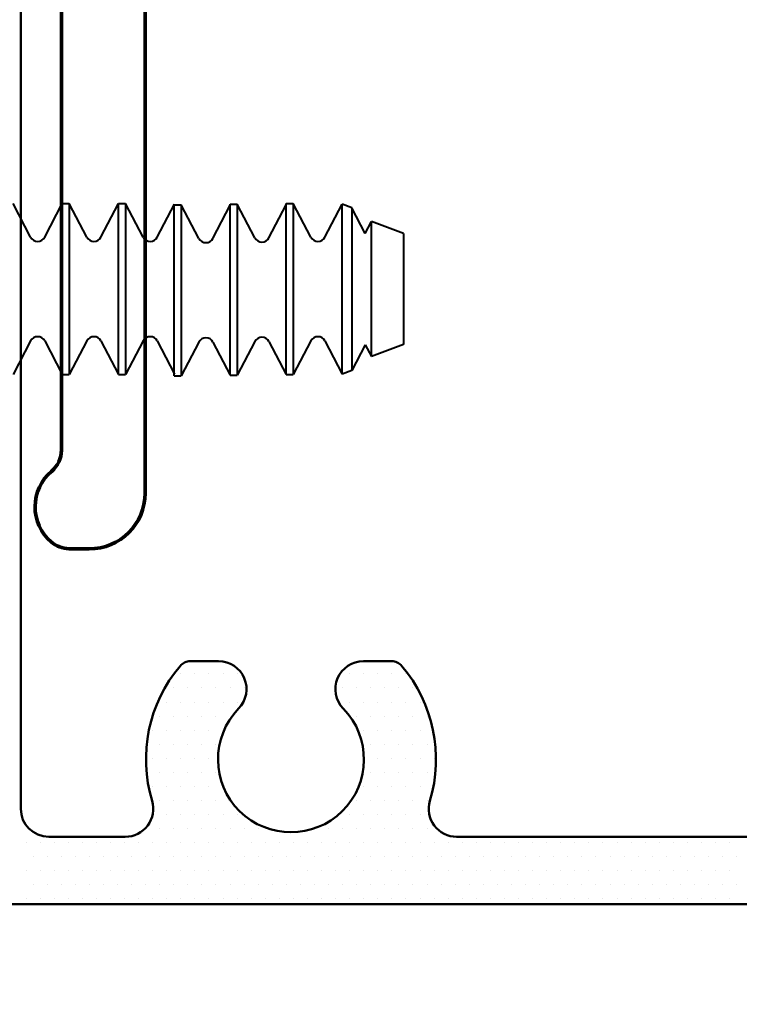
# Model space of a CAD drawing. Header units: inches. Extents: x 3.8 to 36.3, y 0.9 to 43.6.
# Drawn here: x 8.398 to 9.196, y 12.353 to 13.456 of the extents above; entities that cross this region are included whole.
import ezdxf

# ---------------------------------------------------------------- set-up
doc = ezdxf.new("R2010")
doc.units = ezdxf.units.IN
doc.header["$MEASUREMENT"] = 0
for name, color, linetype in [('R-ANNO-DIMS', 3, 'Continuous'), ('R-SWTS-DET1', 1, 'Continuous'), ('R-SWTS-PAT1', 5, 'Continuous')]:
    doc.layers.add(name, color=color, linetype=linetype)
doc.styles.add('SWTSTEXT', font='romans.shx')
doc.dimstyles.new('SWTSARCH', dxfattribs={"dimtxt": 0.25, "dimasz": 0.25, "dimexe": 0.179688, "dimexo": 0.0625, "dimgap": 0.125, "dimtad": 1, "dimtih": 1, "dimtoh": 1, "dimdec": 4, "dimzin": 4, "dimdsep": 46, "dimlunit": 4, "dimtxsty": 'SWTSTEXT', "dimcen": 0.1875, "dimdle": 0.179688, "dimclrd": 256, "dimclre": 256, "dimclrt": 256, "dimadec": 0, "dimazin": 1, "dimtfac": 1, "dimtdec": 4, "dimtofl": 0, "dimtmove": 0, "dimatfit": 3, "dimfxl": 0, "dimfrac": 2, "dimtolj": 1, "dimtzin": 4, "dimlwd": -1, "dimlwe": -1, "dimarcsym": 0})

# ---------------------------------------------------------------- blocks, each defined once
blk = doc.blocks.new('*D11')
at = {"layer": 'Defpoints', "color": 0}
for p in [(6.0737, 12.4937), (10.5663, 12.489), (10.5663, 10.9638)]:
    blk.add_point(p, dxfattribs=at)
at = {"layer": 'R-ANNO-DIMS'}
for p, q in [((6.0737, 12.4312), (6.0737, 10.7841)), ((10.5663, 12.4265), (10.5663, 10.7841)), ((6.3237, 10.9638), (10.3163, 10.9638))]:
    blk.add_line(p, q, dxfattribs=at)
for points in [[(6.3237, 11.0054), (6.3237, 10.9221), (6.0737, 10.9638)], [(10.3163, 11.0054), (10.3163, 10.9221), (10.5663, 10.9638)]]:
    blk.add_solid(points, dxfattribs=at)
at = {"layer": 'R-ANNO-DIMS', "insert": (8.32, 11.2792), "char_height": 0.25, "attachment_point": 5, "style": 'SWTSTEXT'}
blk.add_mtext('\\A1;4 1/2"', dxfattribs=at)

msp = doc.modelspace()

# ---------------------------------------------------------------- linework, layer by layer
at = {"layer": 'R-SWTS-DET1', "lineweight": 30}
for p, q in [((8.39879, 12.57995), (8.39879, 14.36791)), ((8.61841, 12.74395), (8.58707, 12.74395)), ((8.8105, 12.74395), (8.77916, 12.74395)), ((8.51483, 12.54895), (8.42979, 12.54895)), ((9.51483, 12.54895), (8.88274, 12.54895)), ((8.33877, 12.47398), (10.55127, 12.47398))]:
    msp.add_line(p, q, dxfattribs=at)
at = {"layer": 'R-SWTS-DET1', "lineweight": 50}
for p, q in [((8.44382, 12.97853), (8.44382, 14.08224)), ((8.53682, 13.81608), (8.53682, 12.93071)), ((8.43247, 12.87652), (8.43247, 12.87652)), ((8.47482, 12.86871), (8.45239, 12.86897))]:
    msp.add_line(p, q, dxfattribs=at)
at = {"layer": 'R-SWTS-DET1'}
for p, q in [((8.4097, 13.21498), (8.39017, 13.25237)), ((8.42533, 13.21498), (8.44486, 13.25237)), ((8.44486, 13.25237), (8.45267, 13.25237)), ((8.44486, 13.06237), (8.44486, 13.25237)), ((8.4722, 13.21498), (8.45267, 13.25237)), ((8.45267, 13.25237), (8.45267, 13.06237)), ((8.48783, 13.21498), (8.50736, 13.25237)), ((8.50736, 13.25237), (8.51517, 13.25237)), ((8.50736, 13.06237), (8.50736, 13.25237)), ((8.51517, 13.25237), (8.51517, 13.06237)), ((8.5347, 13.21498), (8.51517, 13.25237)), ((8.69354, 13.25237), (8.70136, 13.25237)), ((8.69354, 13.06237), (8.69354, 13.25237)), ((8.72089, 13.21498), (8.70136, 13.25237)), ((8.70136, 13.25237), (8.70136, 13.06237)), ((8.55033, 13.21498), (8.56952, 13.25172)), ((8.56922, 13.25107), (8.57704, 13.25107)), ((8.56922, 13.06107), (8.56922, 13.25107)), ((8.59657, 13.21368), (8.57704, 13.25107)), ((8.57704, 13.25107), (8.57704, 13.06107)), ((8.61219, 13.21368), (8.63138, 13.25042)), ((8.63138, 13.25172), (8.6392, 13.25172)), ((8.63138, 13.06172), (8.63138, 13.25172)), ((8.65873, 13.21433), (8.6392, 13.25172)), ((8.6392, 13.25172), (8.6392, 13.06172)), ((8.67435, 13.21433), (8.69354, 13.25107)), ((8.73651, 13.21498), (8.7557, 13.25172)), ((8.76624, 13.24781), (8.7557, 13.25172)), ((8.7557, 13.06302), (8.7557, 13.25172)), ((8.7812, 13.21917), (8.76624, 13.24781)), ((8.76624, 13.24781), (8.76624, 13.06693)), ((8.7812, 13.21917), (8.78806, 13.2323)), ((8.78806, 13.08245), (8.78806, 13.2323)), ((8.82377, 13.21904), (8.78806, 13.2323)), ((8.82377, 13.21904), (8.82377, 13.0957)), ((8.4097, 13.09977), (8.39017, 13.06237)), ((8.42533, 13.09977), (8.44486, 13.06237)), ((8.4722, 13.09977), (8.45267, 13.06237)), ((8.48783, 13.09977), (8.50736, 13.06237)), ((8.5347, 13.09977), (8.51517, 13.06237)), ((8.55033, 13.09977), (8.56952, 13.06302)), ((8.59657, 13.09846), (8.57704, 13.06107)), ((8.61219, 13.09846), (8.63138, 13.06172)), ((8.65873, 13.09911), (8.6392, 13.06172)), ((8.67435, 13.09911), (8.69354, 13.06237)), ((8.72089, 13.09977), (8.70136, 13.06237)), ((8.73651, 13.09977), (8.7557, 13.06302)), ((8.7812, 13.09558), (8.76624, 13.06693)), ((8.7812, 13.09558), (8.78806, 13.08245)), ((8.82377, 13.0957), (8.78806, 13.08245)), ((8.76624, 13.06693), (8.7557, 13.06302)), ((8.44486, 13.06237), (8.45267, 13.06237)), ((8.50736, 13.06237), (8.51517, 13.06237)), ((8.56922, 13.06107), (8.57704, 13.06107)), ((8.63138, 13.06172), (8.6392, 13.06172)), ((8.69354, 13.06237), (8.70136, 13.06237))]:
    msp.add_line(p, q, dxfattribs=at)
for centre, start, end in [((8.41752, 13.21906), 207.58, 332.42), ((8.48002, 13.21906), 207.58, 332.42), ((8.54252, 13.21906), 207.58, 332.42), ((8.60438, 13.21776), 207.58, 332.42), ((8.66654, 13.21841), 207.58, 332.42), ((8.7287, 13.21906), 207.58, 332.42), ((8.41752, 13.09568), 27.58, 152.42), ((8.48002, 13.09568), 27.58, 152.42), ((8.54252, 13.09568), 27.58, 152.42), ((8.60438, 13.09438), 27.58, 152.42), ((8.66654, 13.09503), 27.58, 152.42), ((8.7287, 13.09568), 27.58, 152.42)]:
    msp.add_arc(centre, 0.00881, start, end, dxfattribs=at)
at = {"layer": 'R-SWTS-DET1', "lineweight": 50}
for centre, radius, start, end in [((8.41282, 12.97853), 0.031, 310.28067, 360), ((8.46621, 12.91553), 0.05158, 130.28067, 229.14679), ((8.47482, 12.93071), 0.062, 270, 0), ((8.45275, 12.89997), 0.031, 229.14679, 269.34577)]:
    msp.add_arc(centre, radius, start, end, dxfattribs=at)
at = {"layer": 'R-SWTS-DET1', "lineweight": 30}
for centre, radius, start, end in [((8.69879, 12.63495), 0.161, 139.92157, 196.64604), ((8.58707, 12.72895), 0.015, 90, 139.92157), ((8.61841, 12.71295), 0.031, 315.85883, 90), ((8.77916, 12.71295), 0.031, 90, 224.14117), ((8.8105, 12.72895), 0.015, 40.07843, 90), ((8.69879, 12.63495), 0.161, 343.35396, 40.07843), ((8.69879, 12.63495), 0.081, 135.85883, 44.14117), ((8.42979, 12.57995), 0.031, 180, 270), ((8.51483, 12.57995), 0.031, 270, 16.64604), ((8.88274, 12.57995), 0.031, 163.35396, 270)]:
    msp.add_arc(centre, radius, start, end, dxfattribs=at)
at = {"layer": 'R-SWTS-PAT1'}
for p, q in [((8.57646, 12.72987), (8.57646, 12.72987)), ((8.59209, 12.72987), (8.59209, 12.72987)), ((8.60771, 12.72987), (8.60771, 12.72987)), ((8.62334, 12.72987), (8.62334, 12.72987)), ((8.63896, 12.72987), (8.63896, 12.72987)), ((8.76396, 12.72987), (8.76396, 12.72987)), ((8.77959, 12.72987), (8.77959, 12.72987)), ((8.79521, 12.72987), (8.79521, 12.72987)), ((8.81084, 12.72987), (8.81084, 12.72987)), ((8.82646, 12.72987), (8.82646, 12.72987)), ((8.56865, 12.71425), (8.56865, 12.71425)), ((8.58427, 12.71425), (8.58427, 12.71425)), ((8.5999, 12.71425), (8.5999, 12.71425)), ((8.61552, 12.71425), (8.61552, 12.71425)), ((8.63115, 12.71425), (8.63115, 12.71425)), ((8.64677, 12.71425), (8.64677, 12.71425)), ((8.75615, 12.71425), (8.75615, 12.71425)), ((8.77177, 12.71425), (8.77177, 12.71425)), ((8.7874, 12.71425), (8.7874, 12.71425)), ((8.80302, 12.71425), (8.80302, 12.71425)), ((8.81865, 12.71425), (8.81865, 12.71425)), ((8.83427, 12.71425), (8.83427, 12.71425)), ((8.56084, 12.69862), (8.56084, 12.69862)), ((8.57646, 12.69862), (8.57646, 12.69862)), ((8.59209, 12.69862), (8.59209, 12.69862)), ((8.60771, 12.69862), (8.60771, 12.69862)), ((8.62334, 12.69862), (8.62334, 12.69862)), ((8.63896, 12.69862), (8.63896, 12.69862)), ((8.76396, 12.69862), (8.76396, 12.69862)), ((8.77959, 12.69862), (8.77959, 12.69862)), ((8.79521, 12.69862), (8.79521, 12.69862)), ((8.81084, 12.69862), (8.81084, 12.69862)), ((8.82646, 12.69862), (8.82646, 12.69862)), ((8.84209, 12.69862), (8.84209, 12.69862)), ((8.55302, 12.683), (8.55302, 12.683)), ((8.56865, 12.683), (8.56865, 12.683)), ((8.58427, 12.683), (8.58427, 12.683)), ((8.5999, 12.683), (8.5999, 12.683)), ((8.61552, 12.683), (8.61552, 12.683)), ((8.63115, 12.683), (8.63115, 12.683)), ((8.77177, 12.683), (8.77177, 12.683)), ((8.7874, 12.683), (8.7874, 12.683)), ((8.80302, 12.683), (8.80302, 12.683)), ((8.81865, 12.683), (8.81865, 12.683)), ((8.83427, 12.683), (8.83427, 12.683)), ((8.8499, 12.683), (8.8499, 12.683)), ((8.54521, 12.66737), (8.54521, 12.66737)), ((8.56084, 12.66737), (8.56084, 12.66737)), ((8.57646, 12.66737), (8.57646, 12.66737)), ((8.59209, 12.66737), (8.59209, 12.66737)), ((8.60771, 12.66737), (8.60771, 12.66737)), ((8.62334, 12.66737), (8.62334, 12.66737)), ((8.77959, 12.66737), (8.77959, 12.66737)), ((8.79521, 12.66737), (8.79521, 12.66737)), ((8.81084, 12.66737), (8.81084, 12.66737)), ((8.82646, 12.66737), (8.82646, 12.66737)), ((8.84209, 12.66737), (8.84209, 12.66737)), ((8.55302, 12.65175), (8.55302, 12.65175)), ((8.56865, 12.65175), (8.56865, 12.65175)), ((8.58427, 12.65175), (8.58427, 12.65175)), ((8.5999, 12.65175), (8.5999, 12.65175)), ((8.61552, 12.65175), (8.61552, 12.65175)), ((8.7874, 12.65175), (8.7874, 12.65175)), ((8.80302, 12.65175), (8.80302, 12.65175)), ((8.81865, 12.65175), (8.81865, 12.65175)), ((8.83427, 12.65175), (8.83427, 12.65175)), ((8.8499, 12.65175), (8.8499, 12.65175)), ((8.54521, 12.63612), (8.54521, 12.63612)), ((8.56084, 12.63612), (8.56084, 12.63612)), ((8.57646, 12.63612), (8.57646, 12.63612)), ((8.59209, 12.63612), (8.59209, 12.63612)), ((8.60771, 12.63612), (8.60771, 12.63612)), ((8.79521, 12.63612), (8.79521, 12.63612)), ((8.81084, 12.63612), (8.81084, 12.63612)), ((8.82646, 12.63612), (8.82646, 12.63612)), ((8.84209, 12.63612), (8.84209, 12.63612)), ((8.85771, 12.63612), (8.85771, 12.63612)), ((8.55302, 12.6205), (8.55302, 12.6205)), ((8.56865, 12.6205), (8.56865, 12.6205)), ((8.58427, 12.6205), (8.58427, 12.6205)), ((8.5999, 12.6205), (8.5999, 12.6205)), ((8.61552, 12.6205), (8.61552, 12.6205)), ((8.7874, 12.6205), (8.7874, 12.6205)), ((8.80302, 12.6205), (8.80302, 12.6205)), ((8.81865, 12.6205), (8.81865, 12.6205)), ((8.83427, 12.6205), (8.83427, 12.6205)), ((8.8499, 12.6205), (8.8499, 12.6205)), ((8.54521, 12.60487), (8.54521, 12.60487)), ((8.56084, 12.60487), (8.56084, 12.60487)), ((8.57646, 12.60487), (8.57646, 12.60487)), ((8.59209, 12.60487), (8.59209, 12.60487)), ((8.60771, 12.60487), (8.60771, 12.60487)), ((8.62334, 12.60487), (8.62334, 12.60487)), ((8.77959, 12.60487), (8.77959, 12.60487)), ((8.79521, 12.60487), (8.79521, 12.60487)), ((8.81084, 12.60487), (8.81084, 12.60487)), ((8.82646, 12.60487), (8.82646, 12.60487)), ((8.84209, 12.60487), (8.84209, 12.60487)), ((8.55302, 12.58925), (8.55302, 12.58925)), ((8.56865, 12.58925), (8.56865, 12.58925)), ((8.58427, 12.58925), (8.58427, 12.58925)), ((8.5999, 12.58925), (8.5999, 12.58925)), ((8.61552, 12.58925), (8.61552, 12.58925)), ((8.63115, 12.58925), (8.63115, 12.58925)), ((8.77177, 12.58925), (8.77177, 12.58925)), ((8.7874, 12.58925), (8.7874, 12.58925)), ((8.80302, 12.58925), (8.80302, 12.58925)), ((8.81865, 12.58925), (8.81865, 12.58925)), ((8.83427, 12.58925), (8.83427, 12.58925)), ((8.8499, 12.58925), (8.8499, 12.58925)), ((8.54521, 12.57362), (8.54521, 12.57362)), ((8.56084, 12.57362), (8.56084, 12.57362)), ((8.57646, 12.57362), (8.57646, 12.57362)), ((8.59209, 12.57362), (8.59209, 12.57362)), ((8.60771, 12.57362), (8.60771, 12.57362)), ((8.62334, 12.57362), (8.62334, 12.57362)), ((8.63896, 12.57362), (8.63896, 12.57362)), ((8.76396, 12.57362), (8.76396, 12.57362)), ((8.77959, 12.57362), (8.77959, 12.57362)), ((8.79521, 12.57362), (8.79521, 12.57362)), ((8.81084, 12.57362), (8.81084, 12.57362)), ((8.82646, 12.57362), (8.82646, 12.57362)), ((8.84209, 12.57362), (8.84209, 12.57362)), ((8.5374, 12.558), (8.5374, 12.558)), ((8.55302, 12.558), (8.55302, 12.558)), ((8.56865, 12.558), (8.56865, 12.558)), ((8.58427, 12.558), (8.58427, 12.558)), ((8.5999, 12.558), (8.5999, 12.558)), ((8.61552, 12.558), (8.61552, 12.558)), ((8.63115, 12.558), (8.63115, 12.558)), ((8.64677, 12.558), (8.64677, 12.558)), ((8.6624, 12.558), (8.6624, 12.558)), ((8.7249, 12.558), (8.7249, 12.558)), ((8.74052, 12.558), (8.74052, 12.558)), ((8.75615, 12.558), (8.75615, 12.558)), ((8.77177, 12.558), (8.77177, 12.558)), ((8.7874, 12.558), (8.7874, 12.558)), ((8.80302, 12.558), (8.80302, 12.558)), ((8.81865, 12.558), (8.81865, 12.558)), ((8.83427, 12.558), (8.83427, 12.558)), ((8.8499, 12.558), (8.8499, 12.558)), ((8.40459, 12.54237), (8.40459, 12.54237)), ((8.42021, 12.54237), (8.42021, 12.54237)), ((8.43584, 12.54237), (8.43584, 12.54237)), ((8.45146, 12.54237), (8.45146, 12.54237)), ((8.46709, 12.54237), (8.46709, 12.54237)), ((8.48271, 12.54237), (8.48271, 12.54237)), ((8.49834, 12.54237), (8.49834, 12.54237)), ((8.51396, 12.54237), (8.51396, 12.54237)), ((8.52959, 12.54237), (8.52959, 12.54237)), ((8.54521, 12.54237), (8.54521, 12.54237)), ((8.56084, 12.54237), (8.56084, 12.54237)), ((8.57646, 12.54237), (8.57646, 12.54237)), ((8.59209, 12.54237), (8.59209, 12.54237)), ((8.60771, 12.54237), (8.60771, 12.54237)), ((8.62334, 12.54237), (8.62334, 12.54237)), ((8.63896, 12.54237), (8.63896, 12.54237)), ((8.65459, 12.54237), (8.65459, 12.54237)), ((8.67021, 12.54237), (8.67021, 12.54237)), ((8.68584, 12.54237), (8.68584, 12.54237)), ((8.70146, 12.54237), (8.70146, 12.54237)), ((8.71709, 12.54237), (8.71709, 12.54237)), ((8.73271, 12.54237), (8.73271, 12.54237)), ((8.74834, 12.54237), (8.74834, 12.54237)), ((8.76396, 12.54237), (8.76396, 12.54237)), ((8.77959, 12.54237), (8.77959, 12.54237)), ((8.79521, 12.54237), (8.79521, 12.54237)), ((8.81084, 12.54237), (8.81084, 12.54237)), ((8.82646, 12.54237), (8.82646, 12.54237)), ((8.84209, 12.54237), (8.84209, 12.54237)), ((8.85771, 12.54237), (8.85771, 12.54237)), ((8.87334, 12.54237), (8.87334, 12.54237)), ((8.88896, 12.54237), (8.88896, 12.54237)), ((8.90459, 12.54237), (8.90459, 12.54237)), ((8.92021, 12.54237), (8.92021, 12.54237)), ((8.93584, 12.54237), (8.93584, 12.54237)), ((8.95146, 12.54237), (8.95146, 12.54237)), ((8.96709, 12.54237), (8.96709, 12.54237)), ((8.98271, 12.54237), (8.98271, 12.54237)), ((8.99834, 12.54237), (8.99834, 12.54237)), ((9.01396, 12.54237), (9.01396, 12.54237)), ((9.02959, 12.54237), (9.02959, 12.54237)), ((9.04521, 12.54237), (9.04521, 12.54237)), ((9.06084, 12.54237), (9.06084, 12.54237)), ((9.07646, 12.54237), (9.07646, 12.54237)), ((9.09209, 12.54237), (9.09209, 12.54237)), ((9.10771, 12.54237), (9.10771, 12.54237)), ((9.12334, 12.54237), (9.12334, 12.54237)), ((9.13896, 12.54237), (9.13896, 12.54237)), ((9.15459, 12.54237), (9.15459, 12.54237)), ((9.17021, 12.54237), (9.17021, 12.54237)), ((9.18584, 12.54237), (9.18584, 12.54237)), ((8.4124, 12.52675), (8.4124, 12.52675)), ((8.42802, 12.52675), (8.42802, 12.52675)), ((8.44365, 12.52675), (8.44365, 12.52675)), ((8.45927, 12.52675), (8.45927, 12.52675)), ((8.4749, 12.52675), (8.4749, 12.52675)), ((8.49052, 12.52675), (8.49052, 12.52675)), ((8.50615, 12.52675), (8.50615, 12.52675)), ((8.52177, 12.52675), (8.52177, 12.52675)), ((8.5374, 12.52675), (8.5374, 12.52675)), ((8.55302, 12.52675), (8.55302, 12.52675)), ((8.56865, 12.52675), (8.56865, 12.52675)), ((8.58427, 12.52675), (8.58427, 12.52675)), ((8.5999, 12.52675), (8.5999, 12.52675)), ((8.61552, 12.52675), (8.61552, 12.52675)), ((8.63115, 12.52675), (8.63115, 12.52675)), ((8.64677, 12.52675), (8.64677, 12.52675)), ((8.6624, 12.52675), (8.6624, 12.52675)), ((8.67802, 12.52675), (8.67802, 12.52675)), ((8.69365, 12.52675), (8.69365, 12.52675)), ((8.70927, 12.52675), (8.70927, 12.52675)), ((8.7249, 12.52675), (8.7249, 12.52675)), ((8.74052, 12.52675), (8.74052, 12.52675)), ((8.75615, 12.52675), (8.75615, 12.52675)), ((8.77177, 12.52675), (8.77177, 12.52675)), ((8.7874, 12.52675), (8.7874, 12.52675)), ((8.80302, 12.52675), (8.80302, 12.52675)), ((8.81865, 12.52675), (8.81865, 12.52675)), ((8.83427, 12.52675), (8.83427, 12.52675)), ((8.8499, 12.52675), (8.8499, 12.52675)), ((8.86552, 12.52675), (8.86552, 12.52675)), ((8.88115, 12.52675), (8.88115, 12.52675)), ((8.89677, 12.52675), (8.89677, 12.52675)), ((8.9124, 12.52675), (8.9124, 12.52675)), ((8.92802, 12.52675), (8.92802, 12.52675)), ((8.94365, 12.52675), (8.94365, 12.52675)), ((8.95927, 12.52675), (8.95927, 12.52675)), ((8.9749, 12.52675), (8.9749, 12.52675)), ((8.99052, 12.52675), (8.99052, 12.52675)), ((9.00615, 12.52675), (9.00615, 12.52675)), ((9.02177, 12.52675), (9.02177, 12.52675)), ((9.0374, 12.52675), (9.0374, 12.52675)), ((9.05302, 12.52675), (9.05302, 12.52675)), ((9.06865, 12.52675), (9.06865, 12.52675)), ((9.08427, 12.52675), (9.08427, 12.52675)), ((9.0999, 12.52675), (9.0999, 12.52675)), ((9.11552, 12.52675), (9.11552, 12.52675)), ((9.13115, 12.52675), (9.13115, 12.52675)), ((9.14677, 12.52675), (9.14677, 12.52675)), ((9.1624, 12.52675), (9.1624, 12.52675)), ((9.17802, 12.52675), (9.17802, 12.52675)), ((9.19365, 12.52675), (9.19365, 12.52675)), ((8.40459, 12.51112), (8.40459, 12.51112)), ((8.42021, 12.51112), (8.42021, 12.51112)), ((8.43584, 12.51112), (8.43584, 12.51112)), ((8.45146, 12.51112), (8.45146, 12.51112)), ((8.46709, 12.51112), (8.46709, 12.51112)), ((8.48271, 12.51112), (8.48271, 12.51112)), ((8.49834, 12.51112), (8.49834, 12.51112)), ((8.51396, 12.51112), (8.51396, 12.51112)), ((8.52959, 12.51112), (8.52959, 12.51112)), ((8.54521, 12.51112), (8.54521, 12.51112)), ((8.56084, 12.51112), (8.56084, 12.51112)), ((8.57646, 12.51112), (8.57646, 12.51112)), ((8.59209, 12.51112), (8.59209, 12.51112)), ((8.60771, 12.51112), (8.60771, 12.51112)), ((8.62334, 12.51112), (8.62334, 12.51112)), ((8.63896, 12.51112), (8.63896, 12.51112)), ((8.65459, 12.51112), (8.65459, 12.51112)), ((8.67021, 12.51112), (8.67021, 12.51112)), ((8.68584, 12.51112), (8.68584, 12.51112)), ((8.70146, 12.51112), (8.70146, 12.51112)), ((8.71709, 12.51112), (8.71709, 12.51112)), ((8.73271, 12.51112), (8.73271, 12.51112)), ((8.74834, 12.51112), (8.74834, 12.51112)), ((8.76396, 12.51112), (8.76396, 12.51112)), ((8.77959, 12.51112), (8.77959, 12.51112)), ((8.79521, 12.51112), (8.79521, 12.51112)), ((8.81084, 12.51112), (8.81084, 12.51112)), ((8.82646, 12.51112), (8.82646, 12.51112)), ((8.84209, 12.51112), (8.84209, 12.51112)), ((8.85771, 12.51112), (8.85771, 12.51112)), ((8.87334, 12.51112), (8.87334, 12.51112)), ((8.88896, 12.51112), (8.88896, 12.51112)), ((8.90459, 12.51112), (8.90459, 12.51112)), ((8.92021, 12.51112), (8.92021, 12.51112)), ((8.93584, 12.51112), (8.93584, 12.51112)), ((8.95146, 12.51112), (8.95146, 12.51112)), ((8.96709, 12.51112), (8.96709, 12.51112)), ((8.98271, 12.51112), (8.98271, 12.51112)), ((8.99834, 12.51112), (8.99834, 12.51112)), ((9.01396, 12.51112), (9.01396, 12.51112)), ((9.02959, 12.51112), (9.02959, 12.51112)), ((9.04521, 12.51112), (9.04521, 12.51112)), ((9.06084, 12.51112), (9.06084, 12.51112)), ((9.07646, 12.51112), (9.07646, 12.51112)), ((9.09209, 12.51112), (9.09209, 12.51112)), ((9.10771, 12.51112), (9.10771, 12.51112)), ((9.12334, 12.51112), (9.12334, 12.51112)), ((9.13896, 12.51112), (9.13896, 12.51112)), ((9.15459, 12.51112), (9.15459, 12.51112)), ((9.17021, 12.51112), (9.17021, 12.51112)), ((9.18584, 12.51112), (9.18584, 12.51112)), ((8.4124, 12.4955), (8.4124, 12.4955)), ((8.42802, 12.4955), (8.42802, 12.4955)), ((8.44365, 12.4955), (8.44365, 12.4955)), ((8.45927, 12.4955), (8.45927, 12.4955)), ((8.4749, 12.4955), (8.4749, 12.4955)), ((8.49052, 12.4955), (8.49052, 12.4955)), ((8.50615, 12.4955), (8.50615, 12.4955)), ((8.52177, 12.4955), (8.52177, 12.4955)), ((8.5374, 12.4955), (8.5374, 12.4955)), ((8.55302, 12.4955), (8.55302, 12.4955)), ((8.56865, 12.4955), (8.56865, 12.4955)), ((8.58427, 12.4955), (8.58427, 12.4955)), ((8.5999, 12.4955), (8.5999, 12.4955)), ((8.61552, 12.4955), (8.61552, 12.4955)), ((8.63115, 12.4955), (8.63115, 12.4955)), ((8.64677, 12.4955), (8.64677, 12.4955)), ((8.6624, 12.4955), (8.6624, 12.4955)), ((8.67802, 12.4955), (8.67802, 12.4955)), ((8.69365, 12.4955), (8.69365, 12.4955)), ((8.70927, 12.4955), (8.70927, 12.4955)), ((8.7249, 12.4955), (8.7249, 12.4955)), ((8.74052, 12.4955), (8.74052, 12.4955)), ((8.75615, 12.4955), (8.75615, 12.4955)), ((8.77177, 12.4955), (8.77177, 12.4955)), ((8.7874, 12.4955), (8.7874, 12.4955)), ((8.80302, 12.4955), (8.80302, 12.4955)), ((8.81865, 12.4955), (8.81865, 12.4955)), ((8.83427, 12.4955), (8.83427, 12.4955)), ((8.8499, 12.4955), (8.8499, 12.4955)), ((8.86552, 12.4955), (8.86552, 12.4955)), ((8.88115, 12.4955), (8.88115, 12.4955)), ((8.89677, 12.4955), (8.89677, 12.4955)), ((8.9124, 12.4955), (8.9124, 12.4955)), ((8.92802, 12.4955), (8.92802, 12.4955)), ((8.94365, 12.4955), (8.94365, 12.4955)), ((8.95927, 12.4955), (8.95927, 12.4955)), ((8.9749, 12.4955), (8.9749, 12.4955)), ((8.99052, 12.4955), (8.99052, 12.4955)), ((9.00615, 12.4955), (9.00615, 12.4955)), ((9.02177, 12.4955), (9.02177, 12.4955)), ((9.0374, 12.4955), (9.0374, 12.4955)), ((9.05302, 12.4955), (9.05302, 12.4955)), ((9.06865, 12.4955), (9.06865, 12.4955)), ((9.08427, 12.4955), (9.08427, 12.4955)), ((9.0999, 12.4955), (9.0999, 12.4955)), ((9.11552, 12.4955), (9.11552, 12.4955)), ((9.13115, 12.4955), (9.13115, 12.4955)), ((9.14677, 12.4955), (9.14677, 12.4955)), ((9.1624, 12.4955), (9.1624, 12.4955)), ((9.17802, 12.4955), (9.17802, 12.4955)), ((9.19365, 12.4955), (9.19365, 12.4955)), ((8.40459, 12.47987), (8.40459, 12.47987)), ((8.42021, 12.47987), (8.42021, 12.47987)), ((8.43584, 12.47987), (8.43584, 12.47987)), ((8.45146, 12.47987), (8.45146, 12.47987)), ((8.46709, 12.47987), (8.46709, 12.47987)), ((8.48271, 12.47987), (8.48271, 12.47987)), ((8.49834, 12.47987), (8.49834, 12.47987)), ((8.51396, 12.47987), (8.51396, 12.47987)), ((8.52959, 12.47987), (8.52959, 12.47987)), ((8.54521, 12.47987), (8.54521, 12.47987)), ((8.56084, 12.47987), (8.56084, 12.47987)), ((8.57646, 12.47987), (8.57646, 12.47987)), ((8.59209, 12.47987), (8.59209, 12.47987)), ((8.60771, 12.47987), (8.60771, 12.47987)), ((8.62334, 12.47987), (8.62334, 12.47987)), ((8.63896, 12.47987), (8.63896, 12.47987)), ((8.65459, 12.47987), (8.65459, 12.47987)), ((8.67021, 12.47987), (8.67021, 12.47987)), ((8.68584, 12.47987), (8.68584, 12.47987)), ((8.70146, 12.47987), (8.70146, 12.47987)), ((8.71709, 12.47987), (8.71709, 12.47987)), ((8.73271, 12.47987), (8.73271, 12.47987)), ((8.74834, 12.47987), (8.74834, 12.47987)), ((8.76396, 12.47987), (8.76396, 12.47987)), ((8.77959, 12.47987), (8.77959, 12.47987)), ((8.79521, 12.47987), (8.79521, 12.47987)), ((8.81084, 12.47987), (8.81084, 12.47987)), ((8.82646, 12.47987), (8.82646, 12.47987)), ((8.84209, 12.47987), (8.84209, 12.47987)), ((8.85771, 12.47987), (8.85771, 12.47987)), ((8.87334, 12.47987), (8.87334, 12.47987)), ((8.88896, 12.47987), (8.88896, 12.47987)), ((8.90459, 12.47987), (8.90459, 12.47987)), ((8.92021, 12.47987), (8.92021, 12.47987)), ((8.93584, 12.47987), (8.93584, 12.47987)), ((8.95146, 12.47987), (8.95146, 12.47987)), ((8.96709, 12.47987), (8.96709, 12.47987)), ((8.98271, 12.47987), (8.98271, 12.47987)), ((8.99834, 12.47987), (8.99834, 12.47987)), ((9.01396, 12.47987), (9.01396, 12.47987)), ((9.02959, 12.47987), (9.02959, 12.47987)), ((9.04521, 12.47987), (9.04521, 12.47987)), ((9.06084, 12.47987), (9.06084, 12.47987)), ((9.07646, 12.47987), (9.07646, 12.47987)), ((9.09209, 12.47987), (9.09209, 12.47987)), ((9.10771, 12.47987), (9.10771, 12.47987)), ((9.12334, 12.47987), (9.12334, 12.47987)), ((9.13896, 12.47987), (9.13896, 12.47987)), ((9.15459, 12.47987), (9.15459, 12.47987)), ((9.17021, 12.47987), (9.17021, 12.47987)), ((9.18584, 12.47987), (9.18584, 12.47987))]:
    msp.add_line(p, q, dxfattribs=at)

# ---------------------------------------------------------------- dimensions: what is measured, and where the dimension line sits
at = {"layer": 'R-ANNO-DIMS'}
dim = msp.add_linear_dim(base=(10.56627, 10.96377), p1=(6.07375, 12.4937), p2=(10.56627, 12.48898), dimstyle='SWTSARCH', dxfattribs=at)
dim.commit()
dim.dimension.update_dxf_attribs({"geometry": '*D11', "text_midpoint": (8.32001, 11.27924)})

doc.saveas('drawing.dxf')
